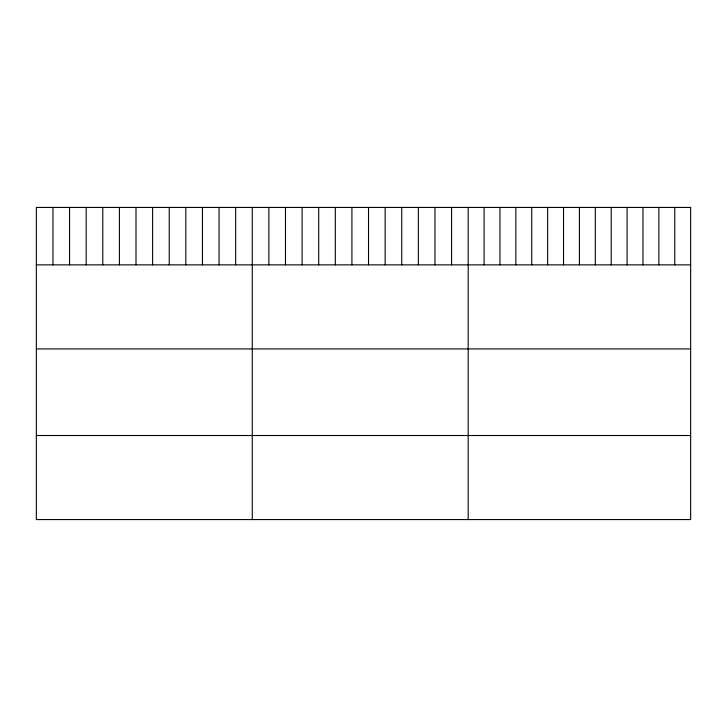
<?xml version="1.0" encoding="UTF-8"?>
<svg xmlns="http://www.w3.org/2000/svg" width="727" height="727" viewBox="0 0 727 727"><rect width="100%" height="100%" fill="white"/><g stroke="black" fill="none" stroke-linecap="round" stroke-linejoin="round"><path stroke-width="1.09" d="M690.65 264.864L690.65 519.569L36.35 519.569L36.35 207.431L690.65 207.431L690.65 264.864L36.35 264.864M36.35 348.915L690.65 348.915M36.35 435.518L690.65 435.518M674.756 207.431L674.756 264.864M658.871 207.431L658.871 264.864M642.977 207.431L642.977 264.864M627.092 207.431L627.092 264.864M611.198 207.431L611.198 264.864M595.313 207.431L595.313 264.864M579.419 207.431L579.419 264.864M563.525 207.431L563.525 264.864M547.64 207.431L547.64 264.864M531.746 207.431L531.746 264.864M515.861 207.431L515.861 264.864M499.967 207.431L499.967 264.864M484.082 207.431L484.082 264.864M468.188 207.431L468.188 519.569M451.576 207.431L451.576 264.864M434.973 207.431L434.973 264.864M418.361 207.431L418.361 264.864M401.749 207.431L401.749 264.864M385.146 207.431L385.146 264.864M368.534 207.431L368.534 264.864M351.923 207.431L351.923 264.864M335.311 207.431L335.311 264.864M318.708 207.431L318.708 264.864M302.096 207.431L302.096 264.864M285.484 207.431L285.484 264.864M268.881 207.431L268.881 264.864M252.269 207.431L252.269 519.569M235.657 207.431L235.657 264.864M219.054 207.431L219.054 264.864M202.442 207.431L202.442 264.864M185.83 207.431L185.83 264.864M169.227 207.431L169.227 264.864M152.615 207.431L152.615 264.864M136.004 207.431L136.004 264.864M119.392 207.431L119.392 264.864M102.789 207.431L102.789 264.864M86.177 207.431L86.177 264.864M69.565 207.431L69.565 264.864M52.962 207.431L52.962 264.864"/></g></svg>
